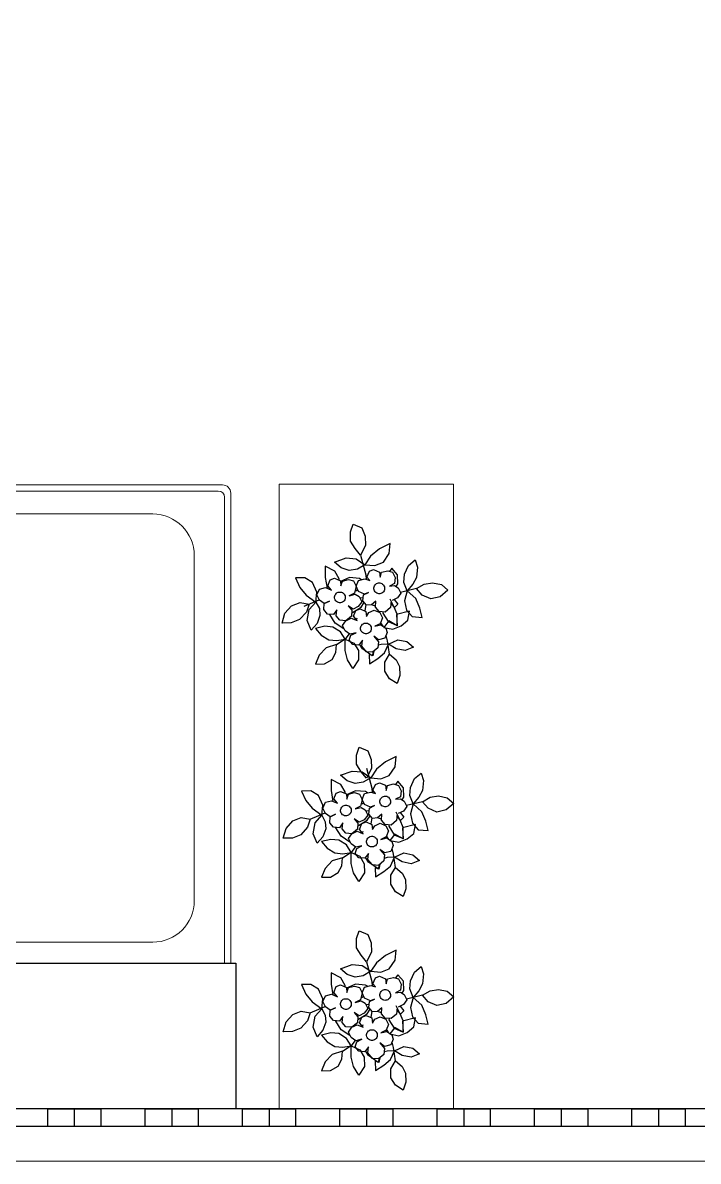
# Model space of a CAD drawing. Header units: inches. Extents: x 15 to 22798, y 21 to 21519.
# Drawn here: x 15917.8 to 16112.6, y 12442.7 to 12770.9 of the extents above; entities that cross this region are included whole.
import ezdxf

# ---------------------------------------------------------------- set-up
doc = ezdxf.new("R2010")
doc.units = ezdxf.units.IN
doc.header["$MEASUREMENT"] = 0
doc.layers.add('ARREDAMENTO', color=8, linetype='Continuous', lineweight=13)

# ---------------------------------------------------------------- blocks, each defined once
blk = doc.blocks.new('vasca')
at = {"layer": 'ARREDAMENTO'}
for p, q in [((10999.47, 4312.54), (10999.47, 4425.4)), ((10999.47, 4312.54), (10999.47, 4425.4)), ((11001.47, 4427.4), (11207.6, 4427.4)), ((11001.47, 4427.4), (11207.6, 4427.4)), ((11002.47, 4425.9), (11207.6, 4425.9)), ((11207.6, 4427.4), (11215.6, 4427.4)), ((11207.6, 4427.4), (11215.6, 4427.4)), ((11207.6, 4425.9), (11214.6, 4425.9)), ((11217.6, 4425.4), (11217.6, 4312.54)), ((11217.6, 4425.4), (11217.6, 4312.54)), ((11000.97, 4312.54), (11000.97, 4424.4)), ((11216.1, 4424.4), (11216.1, 4312.54)), ((11016.47, 4420.4), (11198.85, 4420.4)), ((11006.47, 4327.54), (11006.47, 4410.4)), ((11208.85, 4327.54), (11208.85, 4410.4)), ((11198.85, 4317.54), (11016.47, 4317.54))]:
    blk.add_line(p, q, dxfattribs=at)
for radius in [4.62, 2.82]:
    blk.add_circle((11107.57, 4328.92), radius, dxfattribs=at)
for centre, radius, start, end in [((11001.47, 4425.4), 2, 90, 180), ((11001.47, 4425.4), 2, 90, 180), ((11002.47, 4424.4), 1.5, 90, 180), ((11214.6, 4424.4), 1.5, 0, 90), ((11215.6, 4425.4), 2, 0, 90), ((11215.6, 4425.4), 2, 0, 90), ((11016.47, 4410.4), 10, 90, 180), ((11198.85, 4410.4), 10, 0, 90), ((11016.47, 4327.54), 10, 180, 270), ((11198.85, 4327.54), 10, 270, 0)]:
    blk.add_arc(centre, radius, start, end, dxfattribs=at)

msp = doc.modelspace()

# ---------------------------------------------------------------- linework, layer by layer
for p, q in [((15715.71, 12499.83), (15979.27, 12499.83)), ((15979.27, 12499.83), (15979.27, 12457.8)), ((15996.5, 12457.8), (15716.01, 12457.91)), ((15932.69, 12457.8), (15932.69, 12452.69)), ((15960.77, 12457.8), (15960.77, 12452.69)), ((15988.85, 12457.8), (15988.85, 12452.69)), ((16136.9, 12457.8), (15996.5, 12457.8)), ((16016.92, 12457.8), (16016.92, 12452.69)), ((16045, 12457.8), (16045, 12452.69)), ((16073.08, 12457.8), (16073.08, 12452.69)), ((16101.16, 12457.8), (16101.16, 12452.69)), ((16365.71, 12452.69), (15715.71, 12452.69))]:
    msp.add_line(p, q)
msp.add_lwpolyline([(16175.74, 13162.87), (16365.71, 13162.69), (16365.71, 12452.69), (15715.71, 12452.69)])
for points in [[(15925.03, 12457.8), (15940.34, 12457.8), (15940.34, 12452.69), (15925.03, 12452.69)], [(15953.11, 12457.8), (15968.42, 12457.8), (15968.42, 12452.69), (15953.11, 12452.69)], [(15981.19, 12457.8), (15996.5, 12457.8), (15996.5, 12452.69), (15981.19, 12452.69)], [(16009.26, 12457.8), (16024.58, 12457.8), (16024.58, 12452.69), (16009.26, 12452.69)], [(16037.34, 12457.8), (16052.66, 12457.8), (16052.66, 12452.69), (16037.34, 12452.69)], [(16065.42, 12457.8), (16080.74, 12457.8), (16080.74, 12452.69), (16065.42, 12452.69)], [(16093.5, 12457.8), (16108.82, 12457.8), (16108.82, 12452.69), (16093.5, 12452.69)]]:
    msp.add_lwpolyline(points, close=True)
at = {"layer": 'ARREDAMENTO', "linetype": 'Continuous', "lineweight": -3}
for p, q in [((16017.08, 12611.07), (16017.81, 12612.75)), ((16017.81, 12612.75), (16019.01, 12613.23)), ((16019.01, 12613.23), (16020.7, 12612.5)), ((16020.7, 12612.5), (16020.86, 12611.03)), ((16020.86, 12611.03), (16021.28, 12612.45)), ((16021.28, 12612.45), (16023.06, 12612.88)), ((16023.06, 12612.88), (16024.48, 12612.46)), ((16024.48, 12612.46), (16025.22, 12610.94)), ((16003.38, 12607.61), (16005.17, 12608.03)), ((16005.17, 12608.03), (16006.85, 12607.3)), ((16005.8, 12608.56), (16006.52, 12610.24)), ((16006.85, 12607.3), (16005.8, 12608.56)), ((16006.52, 12610.24), (16007.73, 12610.72)), ((16007.73, 12610.72), (16009.41, 12609.99)), ((16009.41, 12609.99), (16009.58, 12608.52)), ((16009.58, 12608.52), (16009.99, 12609.94)), ((16009.99, 12609.94), (16011.78, 12610.37)), ((16011.78, 12610.37), (16013.2, 12609.95)), ((16013.2, 12609.95), (16013.94, 12608.43)), ((16013.94, 12608.43), (16013.47, 12606.43)), ((16013.94, 12608.43), (16014.67, 12610.12)), ((16014.68, 12606.91), (16013.94, 12608.43)), ((16014.67, 12610.12), (16016.45, 12610.54)), ((16016.45, 12610.54), (16017.87, 12610.13)), ((16017.87, 12610.13), (16017.08, 12611.07)), ((16025.07, 12609.21), (16023.55, 12608.47)), ((16023.55, 12608.47), (16025.02, 12608.63)), ((16025.02, 12608.63), (16026.12, 12607.95)), ((16025.22, 12610.94), (16025.07, 12609.21)), ((16026.12, 12607.95), (16026.86, 12606.43)), ((16002.65, 12605.92), (16003.38, 12607.61)), ((16003.39, 12604.4), (16002.65, 12605.92)), ((16013.47, 12606.43), (16011.95, 12605.69)), ((16011.95, 12605.69), (16013.73, 12606.12)), ((16013.73, 12606.12), (16014.84, 12605.44)), ((16016.36, 12606.18), (16014.68, 12606.91)), ((16014.84, 12605.44), (16015.58, 12603.92)), ((16015.89, 12604.18), (16016.04, 12605.92)), ((16016.04, 12605.92), (16017.57, 12606.66)), ((16017.57, 12606.66), (16016.36, 12606.18)), ((16025.87, 12605.06), (16024.35, 12604.32)), ((16026.86, 12606.43), (16025.87, 12605.06)), ((16004.76, 12603.41), (16003.39, 12604.4)), ((16004.61, 12601.68), (16004.76, 12603.41)), ((16005.66, 12600.42), (16004.61, 12601.68)), ((16004.76, 12603.41), (16006.28, 12604.15)), ((16006.28, 12604.15), (16004.76, 12603.41)), ((16008.39, 12601.64), (16007.4, 12600.27)), ((16008.24, 12599.9), (16008.39, 12601.64)), ((16013.06, 12601.81), (16011.7, 12602.8)), ((16011.7, 12602.8), (16012.75, 12601.55)), ((16012.75, 12601.55), (16012.6, 12599.81)), ((16014.59, 12602.55), (16013.06, 12601.81)), ((16013.18, 12599.76), (16013.91, 12601.45)), ((16013.91, 12601.45), (16015.11, 12601.92)), ((16015.58, 12603.92), (16014.59, 12602.55)), ((16015.11, 12601.92), (16016.8, 12601.19)), ((16016.95, 12602.93), (16015.89, 12604.18)), ((16018.42, 12603.09), (16016.95, 12602.93)), ((16017.64, 12600.83), (16019.16, 12601.57)), ((16019.67, 12604.15), (16018.42, 12603.09)), ((16019.16, 12601.57), (16020.84, 12600.84)), ((16019.52, 12602.41), (16019.67, 12604.15)), ((16020.58, 12601.16), (16019.52, 12602.41)), ((16023.88, 12602.32), (16022.31, 12601)), ((16024.03, 12604.06), (16023.88, 12602.32)), ((16007.4, 12600.27), (16005.66, 12600.42)), ((16009.29, 12598.65), (16008.24, 12599.9)), ((16011.03, 12598.5), (16009.29, 12598.65)), ((16010.03, 12597.13), (16011.03, 12598.5)), ((16012.6, 12599.81), (16011.03, 12598.5)), ((16011.03, 12598.5), (16012.55, 12599.24)), ((16012.55, 12599.24), (16014.23, 12598.51)), ((16014.23, 12598.51), (16013.18, 12599.76)), ((16016.8, 12601.19), (16016.96, 12599.72)), ((16016.96, 12599.72), (16017.64, 12600.83)), ((16022.31, 12601), (16020.58, 12601.16)), ((16020.84, 12600.84), (16021.58, 12599.32)), ((16021.58, 12599.32), (16020.85, 12597.64)), ((16010.77, 12595.61), (16010.03, 12597.13)), ((16012.14, 12594.61), (16010.77, 12595.61)), ((16013.93, 12595.04), (16012.14, 12594.61)), ((16012.41, 12594.3), (16013.93, 12595.04)), ((16020.85, 12597.64), (16019.33, 12596.9)), ((16019.33, 12596.9), (16021.11, 12597.32)), ((16021.11, 12597.32), (16022.48, 12596.33)), ((16022.96, 12595.12), (16022.23, 12593.44)), ((16022.48, 12596.33), (16022.96, 12595.12)), ((16011.99, 12592.88), (16012.41, 12594.3)), ((16013.05, 12591.62), (16011.99, 12592.88)), ((16014.78, 12591.47), (16013.05, 12591.62)), ((16015.77, 12592.84), (16014.78, 12591.47)), ((16015.62, 12591.11), (16015.77, 12592.84)), ((16020.45, 12593.01), (16019.08, 12594.01)), ((16019.08, 12594.01), (16020.4, 12592.44)), ((16020.4, 12592.44), (16020.24, 12590.7)), ((16022.23, 12593.44), (16020.45, 12593.01)), ((16016.94, 12589.54), (16015.62, 12591.11)), ((16018.67, 12589.39), (16016.94, 12589.54)), ((16020.24, 12590.7), (16018.67, 12589.39)), ((16007.52, 12547.13), (16008.25, 12548.81)), ((16008.25, 12548.81), (16009.46, 12549.29)), ((16009.46, 12549.29), (16011.14, 12548.56)), ((16011.72, 12548.51), (16013.5, 12548.93)), ((16013.5, 12548.93), (16014.92, 12548.52)), ((16016.39, 12548.68), (16018.17, 12549.11)), ((16018.17, 12549.11), (16019.59, 12548.69)), ((16018.8, 12549.63), (16019.53, 12551.32)), ((16019.59, 12548.69), (16018.8, 12549.63)), ((16019.53, 12551.32), (16020.74, 12551.79)), ((16020.74, 12551.79), (16022.42, 12551.06)), ((16022.42, 12551.06), (16022.58, 12549.59)), ((16022.58, 12549.59), (16023, 12551.01)), ((16023, 12551.01), (16024.78, 12551.44)), ((16024.78, 12551.44), (16026.2, 12551.02)), ((16026.2, 12551.02), (16026.94, 12549.5)), ((16026.94, 12549.5), (16026.79, 12547.77)), ((16004.38, 12544.49), (16005.11, 12546.17)), ((16005.11, 12546.17), (16006.89, 12546.6)), ((16006.89, 12546.6), (16008.57, 12545.87)), ((16008.57, 12545.87), (16007.52, 12547.13)), ((16011.14, 12548.56), (16011.3, 12547.09)), ((16011.3, 12547.09), (16011.72, 12548.51)), ((16014.92, 12548.52), (16015.66, 12547)), ((16015.66, 12547), (16015.19, 12545)), ((16015.66, 12547), (16016.39, 12548.68)), ((16016.4, 12545.48), (16015.66, 12547)), ((16026.79, 12547.77), (16025.27, 12547.03)), ((16025.27, 12547.03), (16026.74, 12547.19)), ((16026.74, 12547.19), (16027.85, 12546.51)), ((16027.85, 12546.51), (16028.59, 12544.99)), ((16005.12, 12542.97), (16004.38, 12544.49)), ((16006.49, 12541.98), (16005.12, 12542.97)), ((16006.49, 12541.98), (16008.01, 12542.72)), ((16008.01, 12542.72), (16006.49, 12541.98)), ((16015.19, 12545), (16013.67, 12544.26)), ((16013.67, 12544.26), (16015.46, 12544.69)), ((16015.46, 12544.69), (16016.56, 12544.01)), ((16017.3, 12542.49), (16016.31, 12541.12)), ((16018.08, 12544.75), (16016.4, 12545.48)), ((16016.56, 12544.01), (16017.3, 12542.49)), ((16017.62, 12542.75), (16017.77, 12544.48)), ((16018.67, 12541.49), (16017.62, 12542.75)), ((16017.77, 12544.48), (16019.29, 12545.22)), ((16019.29, 12545.22), (16018.08, 12544.75)), ((16021.4, 12542.71), (16020.14, 12541.66)), ((16021.25, 12540.98), (16021.4, 12542.71)), ((16025.76, 12542.62), (16025.61, 12540.89)), ((16027.59, 12543.62), (16026.07, 12542.88)), ((16028.59, 12544.99), (16027.59, 12543.62)), ((16006.33, 12540.24), (16006.49, 12541.98)), ((16007.39, 12538.99), (16006.33, 12540.24)), ((16009.12, 12538.83), (16007.39, 12538.99)), ((16010.12, 12540.2), (16009.12, 12538.83)), ((16009.96, 12538.47), (16010.12, 12540.2)), ((16014.79, 12540.38), (16013.42, 12541.37)), ((16013.42, 12541.37), (16014.48, 12540.11)), ((16014.48, 12540.11), (16014.32, 12538.38)), ((16016.31, 12541.12), (16014.79, 12540.38)), ((16014.9, 12538.33), (16015.63, 12540.01)), ((16015.63, 12540.01), (16016.84, 12540.49)), ((16016.84, 12540.49), (16018.52, 12539.76)), ((16018.52, 12539.76), (16018.68, 12538.29)), ((16020.14, 12541.66), (16018.67, 12541.49)), ((16018.68, 12538.29), (16019.36, 12539.39)), ((16019.36, 12539.39), (16020.88, 12540.14)), ((16020.88, 12540.14), (16022.57, 12539.41)), ((16022.3, 12539.72), (16021.25, 12540.98)), ((16024.04, 12539.57), (16022.3, 12539.72)), ((16022.57, 12539.41), (16023.31, 12537.89)), ((16025.61, 12540.89), (16024.04, 12539.57)), ((16011.02, 12537.21), (16009.96, 12538.47)), ((16012.75, 12537.06), (16011.02, 12537.21)), ((16011.76, 12535.69), (16012.75, 12537.06)), ((16012.5, 12534.17), (16011.76, 12535.69)), ((16014.32, 12538.38), (16012.75, 12537.06)), ((16012.75, 12537.06), (16014.27, 12537.8)), ((16014.27, 12537.8), (16015.96, 12537.07)), ((16015.96, 12537.07), (16014.9, 12538.33)), ((16022.58, 12536.2), (16021.06, 12535.46)), ((16021.06, 12535.46), (16022.84, 12535.89)), ((16023.31, 12537.89), (16022.58, 12536.2)), ((16022.84, 12535.89), (16024.21, 12534.9)), ((16013.87, 12533.18), (16012.5, 12534.17)), ((16013.72, 12531.44), (16014.13, 12532.86)), ((16015.65, 12533.6), (16013.87, 12533.18)), ((16014.13, 12532.86), (16015.65, 12533.6)), ((16022.17, 12531.58), (16020.8, 12532.57)), ((16020.8, 12532.57), (16022.12, 12531)), ((16024.69, 12533.69), (16023.96, 12532.01)), ((16024.21, 12534.9), (16024.69, 12533.69)), ((16014.77, 12530.19), (16013.72, 12531.44)), ((16016.5, 12530.04), (16014.77, 12530.19)), ((16017.5, 12531.41), (16016.5, 12530.04)), ((16017.35, 12529.67), (16017.5, 12531.41)), ((16018.66, 12528.1), (16017.35, 12529.67)), ((16021.97, 12529.27), (16020.4, 12527.95)), ((16022.12, 12531), (16021.97, 12529.27)), ((16023.96, 12532.01), (16022.17, 12531.58)), ((16020.4, 12527.95), (16018.66, 12528.1)), ((16007.52, 12491.35), (16008.25, 12493.03)), ((16008.25, 12493.03), (16009.46, 12493.51)), ((16009.46, 12493.51), (16011.14, 12492.78)), ((16011.72, 12492.73), (16013.5, 12493.16)), ((16013.5, 12493.16), (16014.92, 12492.74)), ((16016.39, 12492.9), (16018.17, 12493.33)), ((16018.17, 12493.33), (16019.59, 12492.92)), ((16018.8, 12493.86), (16019.53, 12495.54)), ((16019.59, 12492.92), (16018.8, 12493.86)), ((16019.53, 12495.54), (16020.74, 12496.02)), ((16020.74, 12496.02), (16022.42, 12495.29)), ((16022.42, 12495.29), (16022.58, 12493.82)), ((16022.58, 12493.82), (16023, 12495.24)), ((16023, 12495.24), (16024.78, 12495.66)), ((16024.78, 12495.66), (16026.2, 12495.25)), ((16026.2, 12495.25), (16026.94, 12493.73)), ((16026.94, 12493.73), (16026.79, 12491.99)), ((16004.38, 12488.71), (16005.11, 12490.4)), ((16005.11, 12490.4), (16006.89, 12490.82)), ((16006.89, 12490.82), (16008.57, 12490.09)), ((16008.57, 12490.09), (16007.52, 12491.35)), ((16011.14, 12492.78), (16011.3, 12491.31)), ((16011.3, 12491.31), (16011.72, 12492.73)), ((16014.92, 12492.74), (16015.66, 12491.22)), ((16015.66, 12491.22), (16015.19, 12489.22)), ((16015.66, 12491.22), (16016.39, 12492.9)), ((16016.4, 12489.7), (16015.66, 12491.22)), ((16018.08, 12488.97), (16016.4, 12489.7)), ((16026.79, 12491.99), (16025.27, 12491.25)), ((16025.27, 12491.25), (16026.74, 12491.42)), ((16026.74, 12491.42), (16027.85, 12490.74)), ((16027.85, 12490.74), (16028.59, 12489.22)), ((16005.12, 12487.19), (16004.38, 12488.71)), ((16006.49, 12486.2), (16005.12, 12487.19)), ((16006.49, 12486.2), (16008.01, 12486.94)), ((16008.01, 12486.94), (16006.49, 12486.2)), ((16015.19, 12489.22), (16013.67, 12488.48)), ((16013.67, 12488.48), (16015.46, 12488.91)), ((16015.46, 12488.91), (16016.56, 12488.23)), ((16017.3, 12486.71), (16016.31, 12485.34)), ((16016.56, 12488.23), (16017.3, 12486.71)), ((16017.62, 12486.97), (16017.77, 12488.71)), ((16018.67, 12485.72), (16017.62, 12486.97)), ((16017.77, 12488.71), (16019.29, 12489.45)), ((16019.29, 12489.45), (16018.08, 12488.97)), ((16021.4, 12486.93), (16020.14, 12485.88)), ((16021.25, 12485.2), (16021.4, 12486.93)), ((16025.76, 12486.84), (16025.61, 12485.11)), ((16027.59, 12487.85), (16026.07, 12487.11)), ((16028.59, 12489.22), (16027.59, 12487.85)), ((16006.33, 12484.47), (16006.49, 12486.2)), ((16007.39, 12483.21), (16006.33, 12484.47)), ((16009.12, 12483.06), (16007.39, 12483.21)), ((16010.12, 12484.43), (16009.12, 12483.06)), ((16009.96, 12482.69), (16010.12, 12484.43)), ((16014.79, 12484.6), (16013.42, 12485.59)), ((16013.42, 12485.59), (16014.48, 12484.34)), ((16014.48, 12484.34), (16014.32, 12482.6)), ((16016.31, 12485.34), (16014.79, 12484.6)), ((16014.9, 12482.55), (16015.63, 12484.24)), ((16015.63, 12484.24), (16016.84, 12484.71)), ((16016.84, 12484.71), (16018.52, 12483.98)), ((16018.52, 12483.98), (16018.68, 12482.51)), ((16020.14, 12485.88), (16018.67, 12485.72)), ((16018.68, 12482.51), (16019.36, 12483.62)), ((16019.36, 12483.62), (16020.88, 12484.36)), ((16020.88, 12484.36), (16022.57, 12483.63)), ((16022.3, 12483.94), (16021.25, 12485.2)), ((16024.04, 12483.79), (16022.3, 12483.94)), ((16022.57, 12483.63), (16023.31, 12482.11)), ((16025.61, 12485.11), (16024.04, 12483.79)), ((16011.02, 12481.44), (16009.96, 12482.69)), ((16012.75, 12481.29), (16011.02, 12481.44)), ((16011.76, 12479.92), (16012.75, 12481.29)), ((16012.5, 12478.4), (16011.76, 12479.92)), ((16014.32, 12482.6), (16012.75, 12481.29)), ((16012.75, 12481.29), (16014.27, 12482.03)), ((16014.27, 12482.03), (16015.96, 12481.3)), ((16015.96, 12481.3), (16014.9, 12482.55)), ((16022.58, 12480.43), (16021.06, 12479.69)), ((16021.06, 12479.69), (16022.84, 12480.11)), ((16023.31, 12482.11), (16022.58, 12480.43)), ((16022.84, 12480.11), (16024.21, 12479.12)), ((16013.87, 12477.4), (16012.5, 12478.4)), ((16013.72, 12475.67), (16014.13, 12477.09)), ((16015.65, 12477.83), (16013.87, 12477.4)), ((16014.13, 12477.09), (16015.65, 12477.83)), ((16022.17, 12475.8), (16020.8, 12476.8)), ((16020.8, 12476.8), (16022.12, 12475.23)), ((16024.69, 12477.91), (16023.96, 12476.23)), ((16024.21, 12479.12), (16024.69, 12477.91)), ((16014.77, 12474.41), (16013.72, 12475.67)), ((16016.5, 12474.26), (16014.77, 12474.41)), ((16017.5, 12475.63), (16016.5, 12474.26)), ((16017.35, 12473.9), (16017.5, 12475.63)), ((16018.66, 12472.33), (16017.35, 12473.9)), ((16021.97, 12473.49), (16020.4, 12472.17)), ((16022.12, 12475.23), (16021.97, 12473.49)), ((16023.96, 12476.23), (16022.17, 12475.8)), ((16020.4, 12472.17), (16018.66, 12472.33))]:
    msp.add_line(p, q, dxfattribs=at)
at = {"layer": 'ARREDAMENTO'}
msp.add_line((16365.71, 12442.69), (15715.71, 12442.69), dxfattribs=at)
msp.add_lwpolyline([(15991.79, 12637.87), (16042.05, 12637.87), (16042.05, 12457.8), (15991.79, 12457.8)], close=True, dxfattribs=at)
at = {"layer": 'ARREDAMENTO', "linetype": 'Continuous', "lineweight": -3}
for points in [[(16013.1, 12626.36), (16015.64, 12625.26), (16016.6, 12622.83), (16016.66, 12620.19), (16015.25, 12617.38), (16013.65, 12619.28), (16012.38, 12621.44), (16012.32, 12624.09)], [(16023.75, 12620.74), (16020.69, 12619.25), (16018.15, 12617.13), (16016.47, 12614.64), (16019.38, 12614.38), (16021.81, 12615.34), (16023.49, 12617.83)], [(16007.75, 12615.4), (16011.07, 12616.58), (16013.98, 12616.32), (16016.47, 12614.64), (16014.31, 12613.36), (16011.93, 12612.98), (16009.65, 12613.77)], [(16030.95, 12616.01), (16031.65, 12613.9), (16031.39, 12610.99), (16030.34, 12609.03), (16028.71, 12607.12), (16027.75, 12609.55), (16027.95, 12611.88), (16029.05, 12614.42)], [(15996.5, 12610.82), (15997.72, 12608.07), (15999.58, 12605.86), (16002.34, 12603.86), (16002.59, 12606.77), (16001.37, 12609.51), (15999.14, 12610.88)], [(16040.45, 12607.27), (16038.23, 12605.41), (16035.54, 12604.77), (16033, 12605.87), (16031.4, 12607.76), (16033.57, 12609.04), (16035.94, 12609.42), (16038.54, 12608.9)], [(16033.02, 12599.42), (16032.37, 12602.11), (16031.15, 12604.86), (16028.71, 12607.12), (16027.87, 12604.26), (16028.52, 12601.57), (16030.11, 12599.67)], [(15992.59, 12597.79), (15993.43, 12600.65), (15995.37, 12602.83), (15997.8, 12603.79), (16000.4, 12603.27), (15999.61, 12600.99), (15997.66, 12598.82), (15995.23, 12597.86)], [(16001.04, 12595.76), (15999.82, 12598.51), (16000.39, 12601.68), (16002.34, 12603.86), (16003.35, 12602.01), (16003.46, 12599.95), (16002.68, 12597.67)], [(16021.92, 12596.58), (16024.52, 12596.06), (16026.94, 12597.02), (16028.84, 12598.61), (16029.36, 12601.2), (16025.6, 12600.27), (16025.78, 12597.06), (16023.44, 12598.45)], [(16002.26, 12596.24), (16003.85, 12594.35), (16006.07, 12592.98), (16008.4, 12592.78), (16010.78, 12593.15), (16009.5, 12595.32), (16007.28, 12596.68), (16004.95, 12596.89)], [(16002.24, 12585.99), (16004.88, 12586.05), (16007.04, 12587.33), (16008.1, 12589.29), (16008.3, 12591.61), (16005.29, 12590.7), (16003.34, 12588.53)], [(16012.97, 12584.76), (16011.43, 12587.24), (16010.79, 12589.93), (16010.78, 12593.15), (16013.32, 12592.05), (16014.6, 12589.89), (16014.66, 12587.25)], [(16030.51, 12590.84), (16028.08, 12589.88), (16025.49, 12590.4), (16023.26, 12591.77), (16026.01, 12593), (16028.6, 12592.48)], [(16025.78, 12580.41), (16023.56, 12581.78), (16022.28, 12583.94), (16022.22, 12586.59), (16023.59, 12588.81), (16025.5, 12587.18), (16026.51, 12585.33), (16026.57, 12582.69)], [(16014.83, 12562.05), (16017.37, 12560.95), (16018.33, 12558.52), (16018.39, 12555.88), (16016.97, 12553.07), (16015.38, 12554.97), (16014.1, 12557.13), (16014.04, 12559.77)], [(16025.47, 12559.31), (16022.41, 12557.82), (16019.88, 12555.69), (16018.2, 12553.2), (16021.1, 12552.95), (16023.53, 12553.91), (16025.22, 12556.4)], [(16009.47, 12553.97), (16012.8, 12555.14), (16015.71, 12554.89), (16018.2, 12553.2), (16016.03, 12551.93), (16013.65, 12551.55), (16011.38, 12552.33)], [(16032.68, 12554.57), (16033.37, 12552.46), (16033.12, 12549.55), (16032.07, 12547.59), (16030.43, 12545.69), (16029.47, 12548.11), (16029.68, 12550.44), (16030.78, 12552.98)], [(15998.22, 12549.38), (15999.45, 12546.63), (16001.31, 12544.42), (16004.06, 12542.42), (16004.32, 12545.33), (16003.09, 12548.07), (16000.87, 12549.44)], [(16034.74, 12537.98), (16034.1, 12540.68), (16032.87, 12543.42), (16030.43, 12545.69), (16029.6, 12542.83), (16030.24, 12540.13), (16031.83, 12538.24)], [(16042.17, 12545.83), (16039.96, 12543.97), (16037.26, 12543.33), (16034.72, 12544.43), (16033.13, 12546.33), (16035.29, 12547.61), (16037.67, 12547.98), (16040.26, 12547.46)], [(16002.77, 12534.33), (16001.54, 12537.07), (16002.11, 12540.25), (16004.06, 12542.42), (16005.07, 12540.57), (16005.19, 12538.51), (16004.4, 12536.24)], [(15992.93, 12535.77), (15993.77, 12538.63), (15995.71, 12540.81), (15998.14, 12541.77), (16000.74, 12541.25), (15999.95, 12538.97), (15998, 12536.8), (15995.57, 12535.84)], [(16023.65, 12535.14), (16026.24, 12534.62), (16028.67, 12535.58), (16030.57, 12537.17), (16031.09, 12539.77), (16027.33, 12538.83), (16027.5, 12535.62), (16025.16, 12537.01)], [(16003.98, 12534.81), (16005.57, 12532.91), (16007.8, 12531.54), (16010.13, 12531.34), (16012.5, 12531.72), (16011.23, 12533.88), (16009, 12535.25), (16006.68, 12535.45)], [(16003.96, 12524.55), (16006.61, 12524.61), (16008.77, 12525.89), (16009.82, 12527.85), (16010.02, 12530.18), (16007.01, 12529.27), (16005.06, 12527.09)], [(16014.7, 12523.32), (16013.16, 12525.8), (16012.51, 12528.49), (16012.5, 12531.72), (16015.05, 12530.62), (16016.32, 12528.45), (16016.38, 12525.81)], [(16032.23, 12529.41), (16029.8, 12528.45), (16027.21, 12528.97), (16024.99, 12530.33), (16027.73, 12531.56), (16030.32, 12531.04)], [(16027.51, 12518.98), (16025.28, 12520.34), (16024.01, 12522.51), (16023.95, 12525.15), (16025.31, 12527.38), (16027.22, 12525.74), (16028.23, 12523.9), (16028.29, 12521.25)], [(16014.83, 12509.15), (16017.37, 12508.05), (16018.33, 12505.62), (16018.39, 12502.98), (16016.97, 12500.17), (16015.38, 12502.07), (16014.1, 12504.23), (16014.04, 12506.88)], [(16025.47, 12503.53), (16022.41, 12502.04), (16019.88, 12499.92), (16018.2, 12497.43), (16021.1, 12497.17), (16023.53, 12498.13), (16025.22, 12500.62)], [(16009.47, 12498.19), (16012.8, 12499.36), (16015.71, 12499.11), (16018.2, 12497.43), (16016.03, 12496.15), (16013.65, 12495.77), (16011.38, 12496.56)], [(16032.68, 12498.8), (16033.37, 12496.69), (16033.12, 12493.78), (16032.07, 12491.82), (16030.43, 12489.91), (16029.47, 12492.34), (16029.68, 12494.67), (16030.78, 12497.21)], [(15998.22, 12493.6), (15999.45, 12490.86), (16001.31, 12488.65), (16004.06, 12486.65), (16004.32, 12489.55), (16003.09, 12492.3), (16000.87, 12493.67)], [(16034.74, 12482.21), (16034.1, 12484.9), (16032.87, 12487.64), (16030.43, 12489.91), (16029.6, 12487.05), (16030.24, 12484.36), (16031.83, 12482.46)], [(16042.17, 12490.06), (16039.96, 12488.2), (16037.26, 12487.55), (16034.72, 12488.66), (16033.13, 12490.55), (16035.29, 12491.83), (16037.67, 12492.21), (16040.26, 12491.69)], [(16002.77, 12478.55), (16001.54, 12481.3), (16002.11, 12484.47), (16004.06, 12486.65), (16005.07, 12484.8), (16005.19, 12482.74), (16004.4, 12480.46)], [(15992.93, 12480), (15993.77, 12482.86), (15995.71, 12485.03), (15998.14, 12485.99), (16000.74, 12485.47), (15999.95, 12483.2), (15998, 12481.02), (15995.57, 12480.06)], [(16023.65, 12479.37), (16026.24, 12478.85), (16028.67, 12479.81), (16030.57, 12481.4), (16031.09, 12483.99), (16027.33, 12483.06), (16027.5, 12479.85), (16025.16, 12481.24)], [(16003.98, 12479.03), (16005.57, 12477.14), (16007.8, 12475.77), (16010.13, 12475.56), (16012.5, 12475.94), (16011.23, 12478.11), (16009, 12479.47), (16006.68, 12479.68)], [(16003.96, 12468.78), (16006.61, 12468.84), (16008.77, 12470.11), (16009.82, 12472.07), (16010.02, 12474.4), (16007.01, 12473.49), (16005.06, 12471.32)], [(16014.7, 12467.54), (16013.16, 12470.02), (16012.51, 12472.72), (16012.5, 12475.94), (16015.05, 12474.84), (16016.32, 12472.68), (16016.38, 12470.04)], [(16032.23, 12473.63), (16029.8, 12472.67), (16027.21, 12473.19), (16024.99, 12474.56), (16027.73, 12475.78), (16030.32, 12475.27)], [(16027.51, 12463.2), (16025.28, 12464.57), (16024.01, 12466.73), (16023.95, 12469.37), (16025.31, 12471.6), (16027.22, 12469.97), (16028.23, 12468.12), (16028.29, 12465.48)]]:
    msp.add_lwpolyline(points, close=True, dxfattribs=at)
for points in [[(16015.25, 12617.38), (16016.8, 12611.68), (16016.85, 12610.42)], [(16009.08, 12610.13), (16009.08, 12610.59), (16007.81, 12612.76), (16005, 12614.18), (16005.01, 12610.95), (16005.57, 12607.86)], [(16020.94, 12611.32), (16020.83, 12611.3)], [(16025.48, 12608.35), (16025.95, 12609.12), (16025.89, 12611.76), (16024.3, 12613.66), (16023.59, 12612.72)], [(16015.52, 12610.32), (16014.95, 12610.67), (16012.04, 12610.92), (16009.44, 12609.76)], [(16013.65, 12607.23), (16014.06, 12607.23), (16014.41, 12607.46)], [(16015.97, 12605.01), (16015.01, 12605.09)], [(16015.02, 12605.08), (16015.34, 12605.07)], [(16017.02, 12606.44), (16017.02, 12606.39)], [(16021.79, 12601.05), (16021.7, 12600.7), (16023.24, 12598.22), (16025.78, 12597.12), (16025.77, 12600.34), (16024.97, 12602.42), (16023.79, 12604.73)], [(16024.95, 12604.61), (16026.03, 12603.25), (16025.05, 12602.32), (16024.01, 12603.75)], [(16031.4, 12607.76), (16026.75, 12606.65)], [(15999.01, 12602.68), (16003.34, 12604.51)], [(16012.7, 12600.92), (16012.92, 12600.88), (16015.4, 12602.42), (16016.28, 12603.72)], [(16016.77, 12603.14), (16016.44, 12601.35)], [(16019.55, 12602.71), (16018.68, 12603.02), (16018.53, 12603.19)], [(16010.53, 12596.12), (16010.45, 12596.11), (16007.96, 12597.8), (16006.42, 12600.28), (16006.43, 12600.35)], [(16011.99, 12599.3), (16012.09, 12599.02)], [(16013.99, 12598.61), (16014.25, 12599.3)], [(16013.5, 12594.83), (16013.47, 12594.93)], [(16021.02, 12597.3), (16020.69, 12597.56)], [(16021.72, 12596.89), (16021, 12597.97)], [(16008.3, 12591.61), (16011.1, 12593.42), (16012.02, 12594.7)], [(16018.93, 12589.6), (16018.57, 12588.37), (16015.81, 12590.37), (16014.95, 12591.7)], [(16019.11, 12589.75), (16018.81, 12588.35), (16017.72, 12588.74), (16017.78, 12586.09), (16020.26, 12587.64), (16022.16, 12589.23), (16023.26, 12591.77), (16021.2, 12591.66), (16020.31, 12591.44)], [(16023.59, 12588.81), (16023.05, 12592.67), (16022.59, 12594.26)], [(16016.97, 12555.95), (16018.52, 12550.24), (16018.58, 12548.99)], [(16010.81, 12548.7), (16010.81, 12549.16), (16009.53, 12551.32), (16006.72, 12552.74), (16006.74, 12549.51), (16007.29, 12546.42)], [(16027.2, 12546.91), (16027.68, 12547.68), (16027.62, 12550.33), (16026.02, 12552.23), (16025.32, 12551.28)], [(16017.24, 12548.88), (16016.68, 12549.23), (16013.77, 12549.49), (16011.16, 12548.32)], [(16022.67, 12549.89), (16022.55, 12549.86)], [(16015.38, 12545.79), (16015.79, 12545.79), (16016.13, 12546.02)], [(16033.13, 12546.33), (16028.48, 12545.22)], [(16000.74, 12541.25), (16005.07, 12543.08)], [(16014.42, 12539.48), (16014.65, 12539.44), (16017.13, 12540.99), (16018.01, 12542.29)], [(16017.69, 12543.58), (16016.73, 12543.66)], [(16016.74, 12543.64), (16017.06, 12543.63)], [(16018.74, 12545.01), (16018.75, 12544.96)], [(16023.51, 12539.61), (16023.42, 12539.26), (16024.96, 12536.78), (16027.51, 12535.68), (16027.5, 12538.91), (16026.69, 12540.99), (16025.51, 12543.29)], [(16026.68, 12543.18), (16027.75, 12541.82), (16026.78, 12540.89), (16025.73, 12542.32)], [(16012.25, 12534.68), (16012.18, 12534.68), (16009.69, 12536.36), (16008.15, 12538.84), (16008.15, 12538.92)], [(16018.49, 12541.71), (16018.17, 12539.91)], [(16021.27, 12541.27), (16020.4, 12541.58), (16020.26, 12541.75)], [(16013.72, 12537.87), (16013.82, 12537.58)], [(16015.72, 12537.17), (16015.97, 12537.86)], [(16022.74, 12535.87), (16022.42, 12536.13)], [(16023.44, 12535.45), (16022.72, 12536.53)], [(16010.02, 12530.18), (16012.82, 12531.98), (16013.75, 12533.26)], [(16015.23, 12533.4), (16015.2, 12533.5)], [(16025.31, 12527.38), (16024.77, 12531.23), (16024.31, 12532.83)], [(16020.65, 12528.16), (16020.29, 12526.93), (16017.54, 12528.93), (16016.67, 12530.27)], [(16020.83, 12528.32), (16020.53, 12526.92), (16019.44, 12527.3), (16019.51, 12524.66), (16021.99, 12526.2), (16023.88, 12527.79), (16024.99, 12530.33), (16022.92, 12530.22), (16022.03, 12530)], [(16016.97, 12500.17), (16018.52, 12494.47), (16018.58, 12493.21)], [(16010.81, 12492.92), (16010.81, 12493.38), (16009.53, 12495.55), (16006.72, 12496.96), (16006.74, 12493.74), (16007.29, 12490.65)], [(16027.2, 12491.13), (16027.68, 12491.91), (16027.62, 12494.55), (16026.02, 12496.45), (16025.32, 12495.51)], [(16017.24, 12493.11), (16016.68, 12493.46), (16013.77, 12493.71), (16011.16, 12492.55)], [(16022.67, 12494.11), (16022.55, 12494.08)], [(16015.38, 12490.02), (16015.79, 12490.02), (16016.13, 12490.25)], [(16033.13, 12490.55), (16028.48, 12489.44)], [(16000.74, 12485.47), (16005.07, 12487.3)], [(16014.42, 12483.71), (16014.65, 12483.67), (16017.13, 12485.21), (16018.01, 12486.51)], [(16017.69, 12487.8), (16016.73, 12487.88)], [(16016.74, 12487.87), (16017.06, 12487.85)], [(16018.74, 12489.23), (16018.75, 12489.18)], [(16023.51, 12483.84), (16023.42, 12483.49), (16024.96, 12481.01), (16027.51, 12479.91), (16027.5, 12483.13), (16026.69, 12485.21), (16025.51, 12487.52)], [(16026.68, 12487.4), (16027.75, 12486.04), (16026.78, 12485.11), (16025.73, 12486.54)], [(16012.25, 12478.9), (16012.18, 12478.9), (16009.69, 12480.59), (16008.15, 12483.07), (16008.15, 12483.14)], [(16018.49, 12485.93), (16018.17, 12484.14)], [(16021.27, 12485.49), (16020.4, 12485.8), (16020.26, 12485.98)], [(16013.72, 12482.09), (16013.82, 12481.8)], [(16015.72, 12481.4), (16015.97, 12482.09)], [(16022.74, 12480.09), (16022.42, 12480.35)], [(16023.44, 12479.68), (16022.72, 12480.76)], [(16010.02, 12474.4), (16012.82, 12476.21), (16013.75, 12477.49)], [(16015.23, 12477.62), (16015.2, 12477.72)], [(16025.31, 12471.6), (16024.77, 12475.46), (16024.31, 12477.05)], [(16020.65, 12472.39), (16020.29, 12471.16), (16017.54, 12473.16), (16016.67, 12474.49)], [(16020.83, 12472.54), (16020.53, 12471.14), (16019.44, 12471.53), (16019.51, 12468.88), (16021.99, 12470.43), (16023.88, 12472.02), (16024.99, 12474.56), (16022.92, 12474.45), (16022.03, 12474.23)]]:
    msp.add_lwpolyline(points, dxfattribs=at)
for points in [[(16019.62, 12609.01, -0.098476), (16020.15, 12609.31, -0.098485), (16020.76, 12609.37, -0.098498), (16021.34, 12609.2, -0.098507), (16021.81, 12608.82, -0.098507), (16022.1, 12608.29, -0.098498), (16022.17, 12607.69, -0.098485), (16022, 12607.11, -0.098476), (16021.62, 12606.64, -0.098476), (16021.09, 12606.35, -0.098485), (16020.48, 12606.28, -0.098498), (16019.9, 12606.45, -0.098507), (16019.43, 12606.83, -0.098507), (16019.14, 12607.36, -0.098498), (16019.07, 12607.96, -0.098485), (16019.24, 12608.54, -0.098476)], [(16008.28, 12606.41, -0.098476), (16008.81, 12606.7, -0.098485), (16009.42, 12606.76, -0.098498), (16010, 12606.59, -0.098507), (16010.47, 12606.22, -0.098507), (16010.76, 12605.69, -0.098498), (16010.83, 12605.08, -0.098485), (16010.66, 12604.5, -0.098476), (16010.28, 12604.03, -0.098476), (16009.75, 12603.74, -0.098485), (16009.15, 12603.67, -0.098498), (16008.56, 12603.84, -0.098507), (16008.09, 12604.22, -0.098507), (16007.8, 12604.75, -0.098498), (16007.74, 12605.35, -0.098485), (16007.91, 12605.93, -0.098476)], [(16015.79, 12597.46, -0.098476), (16016.32, 12597.75, -0.098485), (16016.93, 12597.81, -0.098498), (16017.51, 12597.64, -0.098507), (16017.98, 12597.27, -0.098507), (16018.27, 12596.73, -0.098498), (16018.34, 12596.13, -0.098485), (16018.17, 12595.55, -0.098476), (16017.79, 12595.08, -0.098476), (16017.26, 12594.79, -0.098485), (16016.66, 12594.72, -0.098498), (16016.07, 12594.89, -0.098507), (16015.6, 12595.27, -0.098507), (16015.31, 12595.8, -0.098498), (16015.25, 12596.4, -0.098485), (16015.42, 12596.98, -0.098476)], [(16021.35, 12547.58, -0.098476), (16021.88, 12547.87, -0.098485), (16022.48, 12547.94, -0.098498), (16023.06, 12547.77, -0.098507), (16023.53, 12547.39, -0.098507), (16023.82, 12546.86, -0.098498), (16023.89, 12546.26, -0.098485), (16023.72, 12545.68, -0.098476), (16023.34, 12545.2, -0.098476), (16022.81, 12544.91, -0.098485), (16022.21, 12544.85, -0.098498), (16021.63, 12545.02, -0.098507), (16021.16, 12545.39, -0.098507), (16020.87, 12545.92, -0.098498), (16020.8, 12546.53, -0.098485), (16020.97, 12547.11, -0.098476)], [(16010.01, 12544.97, -0.098476), (16010.54, 12545.26, -0.098485), (16011.14, 12545.33, -0.098498), (16011.72, 12545.16, -0.098507), (16012.19, 12544.78, -0.098507), (16012.49, 12544.25, -0.098498), (16012.55, 12543.65, -0.098485), (16012.38, 12543.07, -0.098476), (16012, 12542.59, -0.098476), (16011.47, 12542.3, -0.098485), (16010.87, 12542.24, -0.098498), (16010.29, 12542.41, -0.098507), (16009.82, 12542.79, -0.098507), (16009.53, 12543.32, -0.098498), (16009.46, 12543.92, -0.098485), (16009.63, 12544.5, -0.098476)], [(16017.52, 12536.02, -0.098476), (16018.05, 12536.31, -0.098485), (16018.65, 12536.38, -0.098498), (16019.23, 12536.21, -0.098507), (16019.7, 12535.83, -0.098507), (16020, 12535.3, -0.098498), (16020.06, 12534.7, -0.098485), (16019.89, 12534.12, -0.098476), (16019.51, 12533.64, -0.098476), (16018.98, 12533.35, -0.098485), (16018.38, 12533.29, -0.098498), (16017.8, 12533.46, -0.098507), (16017.33, 12533.84, -0.098507), (16017.04, 12534.37, -0.098498), (16016.97, 12534.97, -0.098485), (16017.14, 12535.55, -0.098476)], [(16021.35, 12491.8, -0.098476), (16021.88, 12492.1, -0.098485), (16022.48, 12492.16, -0.098498), (16023.06, 12491.99, -0.098507), (16023.53, 12491.61, -0.098507), (16023.82, 12491.08, -0.098498), (16023.89, 12490.48, -0.098485), (16023.72, 12489.9, -0.098476), (16023.34, 12489.43, -0.098476), (16022.81, 12489.14, -0.098485), (16022.21, 12489.07, -0.098498), (16021.63, 12489.24, -0.098507), (16021.16, 12489.62, -0.098507), (16020.87, 12490.15, -0.098498), (16020.8, 12490.75, -0.098485), (16020.97, 12491.33, -0.098476)], [(16010.01, 12489.2, -0.098476), (16010.54, 12489.49, -0.098485), (16011.14, 12489.55, -0.098498), (16011.72, 12489.38, -0.098507), (16012.19, 12489, -0.098507), (16012.49, 12488.47, -0.098498), (16012.55, 12487.87, -0.098485), (16012.38, 12487.29, -0.098476), (16012, 12486.82, -0.098476), (16011.47, 12486.53, -0.098485), (16010.87, 12486.46, -0.098498), (16010.29, 12486.63, -0.098507), (16009.82, 12487.01, -0.098507), (16009.53, 12487.54, -0.098498), (16009.46, 12488.14, -0.098485), (16009.63, 12488.72, -0.098476)], [(16017.52, 12480.25, -0.098476), (16018.05, 12480.54, -0.098485), (16018.65, 12480.6, -0.098498), (16019.23, 12480.43, -0.098507), (16019.7, 12480.05, -0.098507), (16020, 12479.52, -0.098498), (16020.06, 12478.92, -0.098485), (16019.89, 12478.34, -0.098476), (16019.51, 12477.87, -0.098476), (16018.98, 12477.58, -0.098485), (16018.38, 12477.51, -0.098498), (16017.8, 12477.68, -0.098507), (16017.33, 12478.06, -0.098507), (16017.04, 12478.59, -0.098498), (16016.97, 12479.19, -0.098485), (16017.14, 12479.77, -0.098476)]]:
    msp.add_lwpolyline(points, format="xyb", close=True, dxfattribs=at)

# ---------------------------------------------------------------- block references
at = {"layer": 'ARREDAMENTO', "xscale": 1.2, "yscale": 1.2, "zscale": 1.2}
msp.add_blockref('vasca', (2516.68, 7324.78), dxfattribs=at)

doc.saveas('drawing.dxf')
